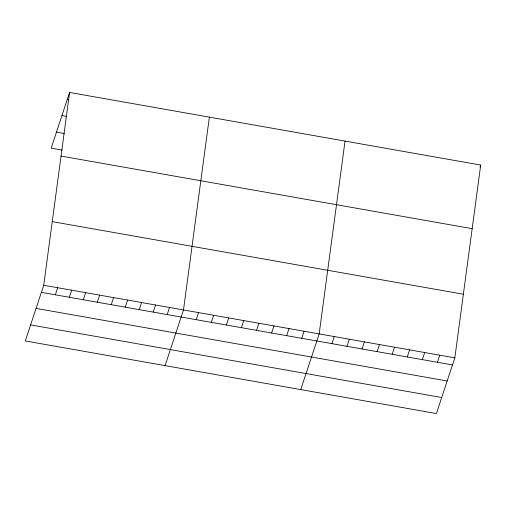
<?xml version="1.0" encoding="UTF-8"?>
<svg xmlns="http://www.w3.org/2000/svg" width="506" height="506" viewBox="0 0 506 506"><rect width="100%" height="100%" fill="white"/><g stroke="black" fill="none" stroke-linecap="round" stroke-linejoin="round"><path stroke-width="0.76" d="M43.718 285.257L69.588 92.453L480.7 165.051L454.831 357.856L436.412 413.547L25.3 340.949L43.718 285.257L454.831 357.856M209.364 117.133L183.495 309.944L165.076 365.636M345.035 141.092L319.166 333.897L300.747 389.588M69.588 92.453L51.169 148.144L62.042 150.061M55.35 294.821L57.697 287.731M69.328 297.288L71.675 290.197M83.307 299.754L85.653 292.664M97.285 302.221L99.631 295.131M111.263 304.694L113.61 297.604M125.241 307.161L127.588 300.071M139.22 309.628L141.566 302.537M153.198 312.094L155.538 305.004M167.176 314.568L169.516 307.477M196.227 319.697L198.573 312.607M211.299 322.36L213.646 315.263M226.372 325.023L228.718 317.926M241.451 327.679L243.791 320.589M256.523 330.342L258.87 323.252M271.595 333.005L273.942 325.915M286.668 335.668L289.015 328.577M301.747 338.331L304.087 331.24M331.892 343.656L334.238 336.56M346.964 346.313L349.311 339.222M362.043 348.976L364.383 341.885M377.115 351.638L379.462 344.548M392.188 354.301L394.535 347.211M407.26 356.964L409.607 349.874M479.998 167.176L480.7 165.051M422.339 359.627L424.686 352.53M437.412 362.29L439.758 355.193M67.241 99.543L68.797 99.815M61.934 115.583L66.596 116.405M56.47 132.104L64.237 133.476M61.049 156.076L472.161 228.674M52.257 221.634L463.369 294.233M41.372 292.348L452.484 364.946M36.071 308.388L447.184 380.986M30.607 324.915L441.719 397.514"/></g></svg>
